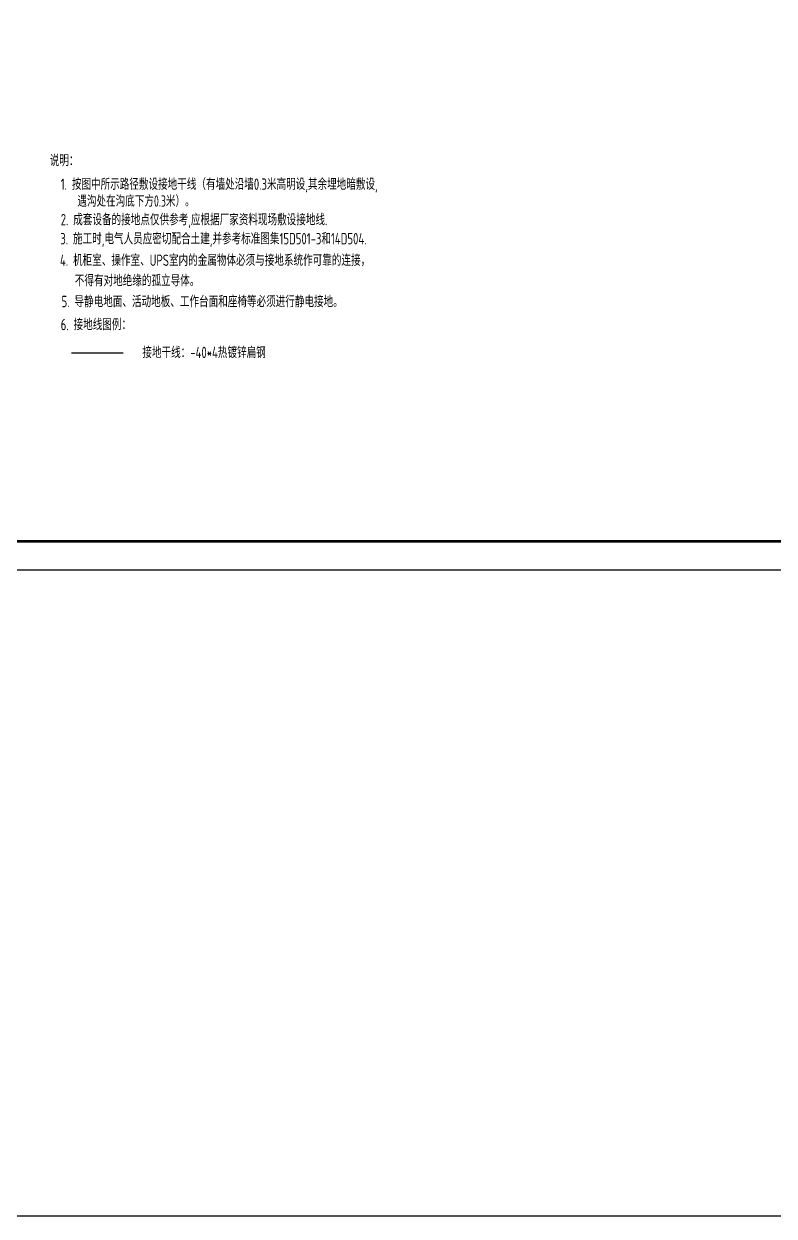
# Model space of a CAD drawing. Extents: x 5279878 to 5976284, y -275259 to -27697.
# Drawn here: x 5606838 to 5633150, y -274199 to -232361 of the extents above; entities that cross this region are included whole.
import ezdxf

# ---------------------------------------------------------------- set-up
doc = ezdxf.new("R2010")
doc.units = 0
doc.header["$LTSCALE"] = 1000
doc.header["$MEASUREMENT"] = 0
doc.layers.get('0').update_dxf_attribs({"linetype": 'CONTINUOUS'})
for name, color, linetype in [('PUB_TITLE', 4, 'CONTINUOUS'), ('WIRE-接地', 4, 'CONTINUOUS'), ('电气', 7, 'CONTINUOUS')]:
    doc.layers.add(name, color=color, linetype=linetype)
doc.styles.add('sceie', font='sceie.shx', dxfattribs={"width": 0.7, "bigfont": 'sceic.shx'})
doc.styles.add('TG_LINETYPE', font='SIMPLEX', dxfattribs={"width": 0.8, "height": 3, "bigfont": 'HZTXT'})
doc.linetypes.add('TG_接地', pattern='A,0.75,0,["/",TG_LINETYPE,S=0.05,R=-8.594367,X=-0.1,Y=-0.045],0.65,-0.13,0.13,-0.13', length=2)

msp = doc.modelspace()

# ---------------------------------------------------------------- linework, layer by layer
at = {"color": 1}
msp.add_lwpolyline([(5441084.2, -114524.5), (5976284, -114524.5), (5976284, -274198.7), (5441084.2, -274198.7)], close=True, dxfattribs=at)
at = {"layer": 'PUB_TITLE', "color": 4}
msp.add_lwpolyline([(5568848.1, -251519.8), (5652948.1, -251519.8), (5652948.1, -192119.8), (5568848.1, -192119.8)], close=True, dxfattribs=at)
at = {"layer": 'PUB_TITLE', "color": 4, "const_width": 100}
msp.add_lwpolyline([(5571348.1, -250519.8), (5651948.1, -250519.8), (5651948.1, -193119.8), (5571348.1, -193119.8)], close=True, dxfattribs=at)
at = {"layer": 'WIRE-接地', "color": 4, "linetype": 'TG_接地', "ltscale": 0.5, "const_width": 50}
msp.add_lwpolyline([(5608501.1, -243907.1), (5610330.4, -243907.1)], dxfattribs=at)

# ---------------------------------------------------------------- texts
at = {"color": 3, "style": 'sceie', "width": 0.73}
msp.add_text('遇沟处在沟底下方0.3米）。', height=400, dxfattribs=at).set_placement((5608714, -238779.3))
at = {"layer": '电气', "color": 3, "style": 'sceie', "width": 0.8}
for s, p in [('说明：', (5607746.6, -237355.1)), ('1. 按图中所示路径敷设接地干线（有墙处沿墙0.3米高明设,其余埋地暗敷设,', (5608130.5, -238186.6)), ('2. 成套设备的接地点仅供参考,应根据厂家资料现场敷设接地线.', (5608130.5, -239431.3)), ('3. 施工时,电气人员应密切配合土建,并参考标准图集15D501-3和14D504.', (5608115.3, -240099.6)), ('4. 机柜室、操作室、UPS室内的金属物体必须与接地系统作可靠的连接，', (5608104.6, -240855.5)), ('不得有对地绝缘的孤立导体。', (5608624.9, -241570.1)), ('5. 导静电地面、活动地板、工作台面和座椅等必须进行静电接地。', (5608161.2, -242304.1)), ('6. 接地线图例：', (5608130.5, -243111.4)), ('接地干线：-40*4热镀锌扁钢', (5610993.4, -244090.7))]:
    msp.add_text(s, height=400, dxfattribs=at).set_placement(p)

doc.saveas('drawing.dxf')
